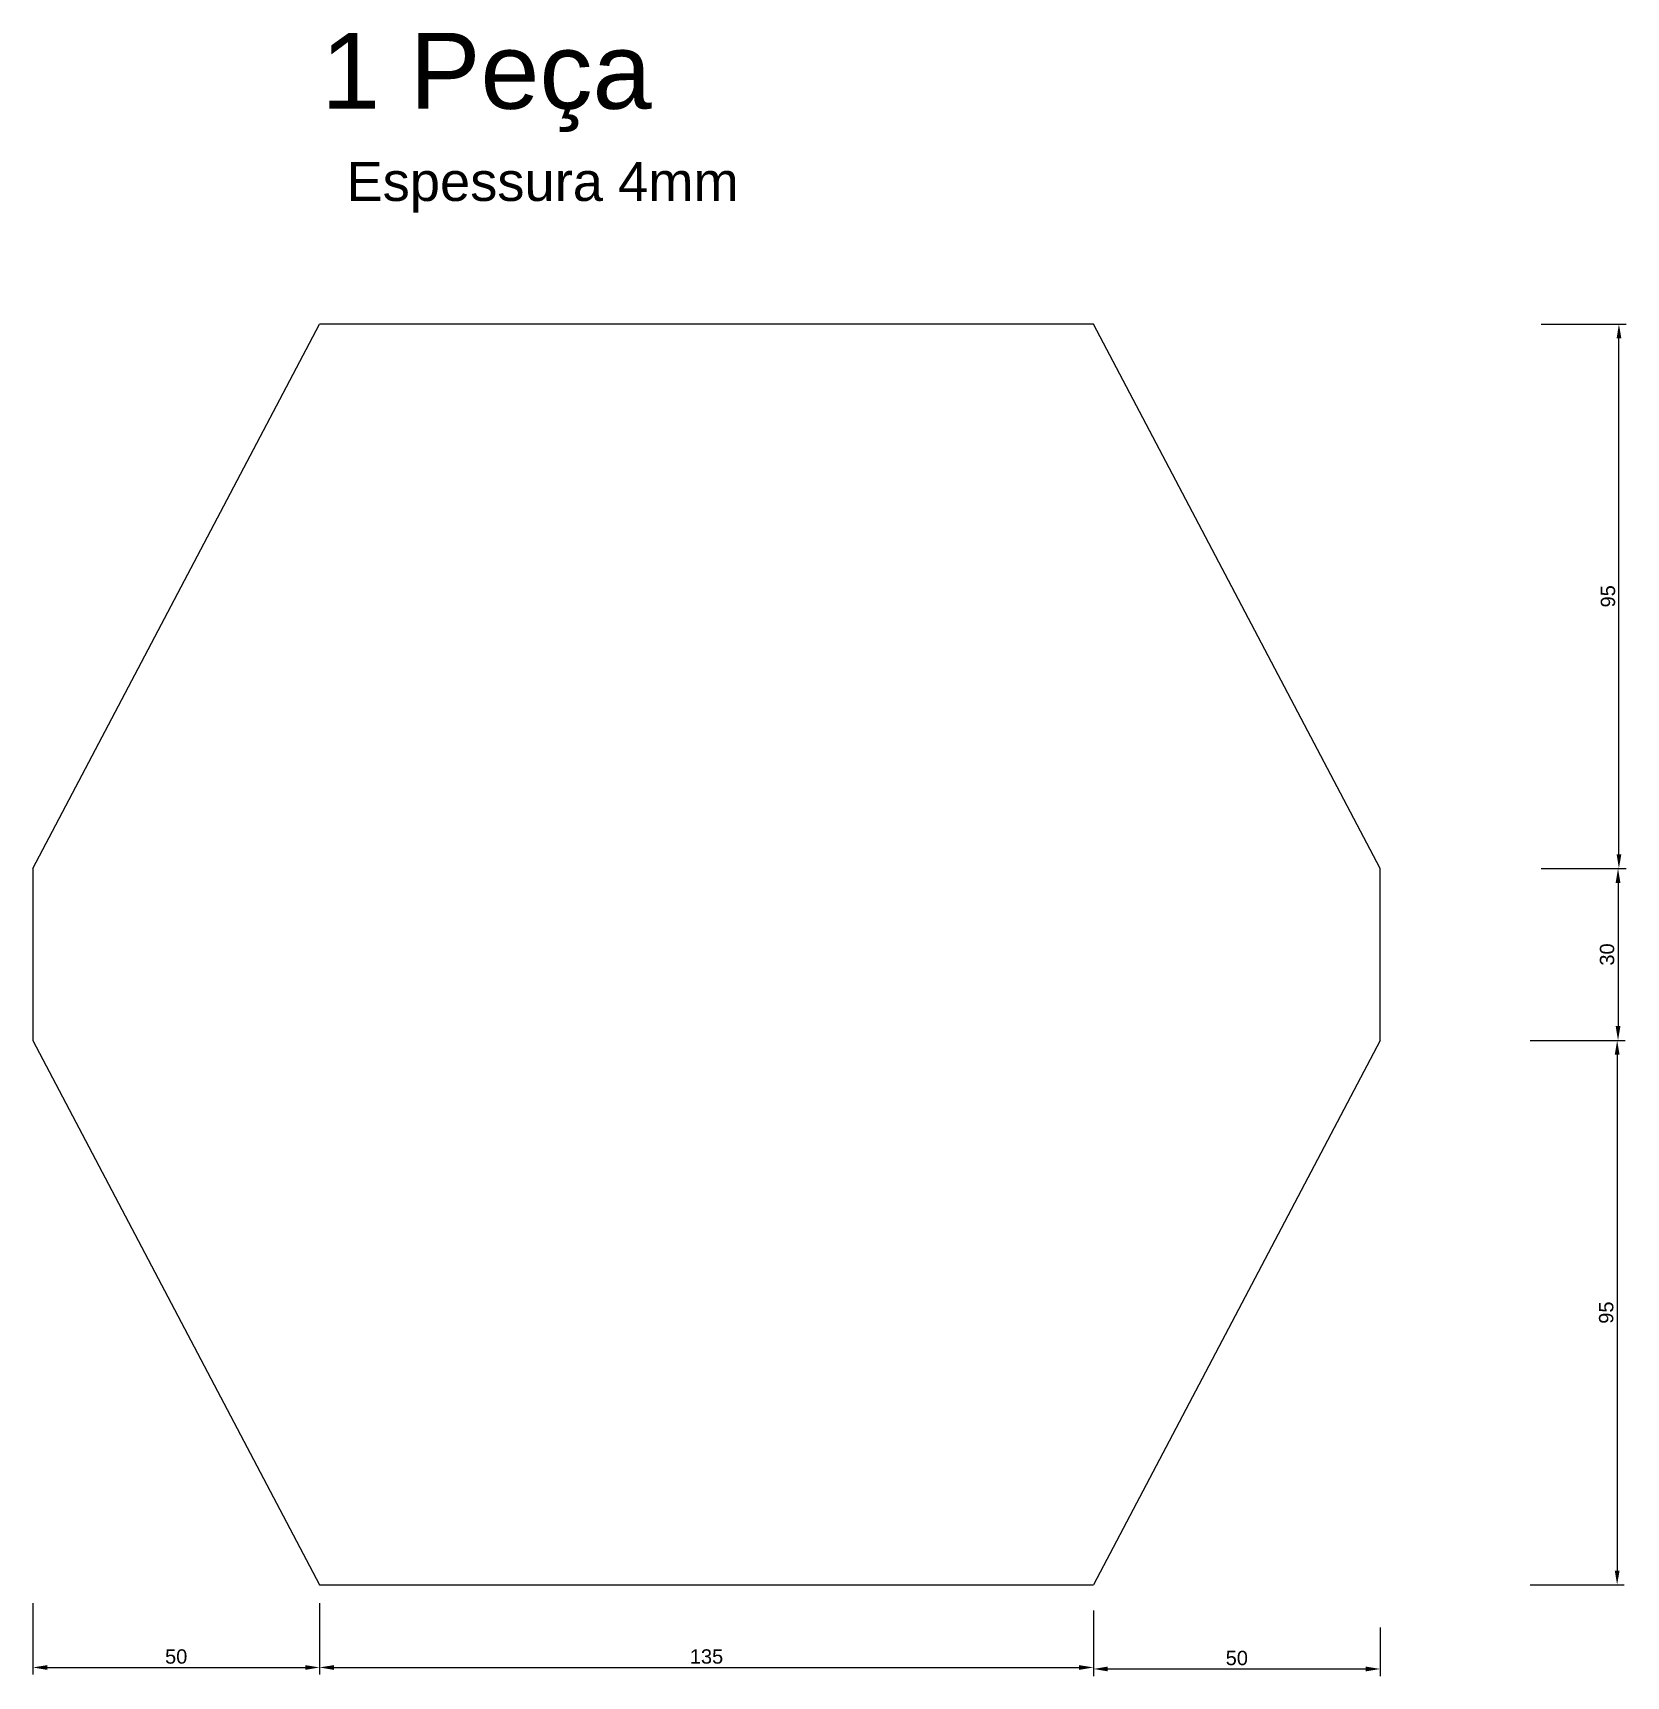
# Model space of a CAD drawing. Header units: millimetres. Extents: x 10 to 288, y 65 to 351.
import ezdxf

# ---------------------------------------------------------------- set-up
doc = ezdxf.new("R2010")
doc.units = ezdxf.units.MM
doc.styles.get("Standard").update_dxf_attribs({"font": 'arial.ttf'})
doc.dimstyles.new('ISO-25', dxfattribs={"dimtxt": 2.5, "dimasz": 2.5, "dimexe": 1.25, "dimexo": 0.625, "dimtad": 1, "dimtxsty": 'Standard', "dimcen": 2.5, "dimadec": 0, "dimazin": 0, "dimtfac": 1, "dimtmove": 0, "dimatfit": 3, "dimfxl": 1, "dimarcsym": 0})

# ---------------------------------------------------------------- blocks, each defined once
blk = doc.blocks.new('*D1')
at = {"color": 0, "lineweight": -2}
for p, q in [((273.16, 205.51), (287.46, 205.51)), ((286.21, 203.01), (286.21, 178.01)), ((273.16, 175.51), (287.46, 175.51))]:
    blk.add_line(p, q, dxfattribs=at)
at = {"color": 0}
for points in [[(286.63, 203.01), (285.8, 203.01), (286.21, 205.51)], [(285.8, 178.01), (286.63, 178.01), (286.21, 175.51)]]:
    blk.add_solid(points, dxfattribs=at)
at = {"layer": 'Defpoints', "color": 0}
for p in [(272.54, 205.51), (272.54, 175.51), (286.21, 175.51)]:
    blk.add_point(p, dxfattribs=at)
at = {"color": 0, "insert": (284.31, 190.51), "char_height": 2.5, "attachment_point": 5, "rotation": 90}
blk.add_mtext('30', dxfattribs=at)
blk = doc.blocks.new('*D2')
at = {"color": 0, "lineweight": -2}
for p, q in [((272.81, 300.51), (287.62, 300.51)), ((286.37, 208.01), (286.37, 298.01)), ((272.81, 205.51), (287.62, 205.51))]:
    blk.add_line(p, q, dxfattribs=at)
at = {"color": 0}
for points in [[(286.79, 298.01), (285.96, 298.01), (286.37, 300.51)], [(285.96, 208.01), (286.79, 208.01), (286.37, 205.51)]]:
    blk.add_solid(points, dxfattribs=at)
at = {"layer": 'Defpoints', "color": 0}
for p in [(272.19, 300.51), (286.37, 300.51), (272.19, 205.51)]:
    blk.add_point(p, dxfattribs=at)
at = {"color": 0, "insert": (284.47, 253.01), "char_height": 2.5, "attachment_point": 5, "rotation": 90}
blk.add_mtext('95', dxfattribs=at)
blk = doc.blocks.new('*D3')
at = {"color": 0, "lineweight": -2}
for p, q in [((270.87, 175.51), (287.31, 175.51)), ((286.06, 173.01), (286.06, 83.01)), ((270.87, 80.51), (287.31, 80.51))]:
    blk.add_line(p, q, dxfattribs=at)
at = {"color": 0}
for points in [[(286.48, 173.01), (285.64, 173.01), (286.06, 175.51)], [(285.64, 83.01), (286.48, 83.01), (286.06, 80.51)]]:
    blk.add_solid(points, dxfattribs=at)
at = {"layer": 'Defpoints', "color": 0}
for p in [(270.25, 175.51), (270.25, 80.51), (286.06, 80.51)]:
    blk.add_point(p, dxfattribs=at)
at = {"color": 0, "insert": (284.16, 128.01), "char_height": 2.5, "attachment_point": 5, "rotation": 90}
blk.add_mtext('95', dxfattribs=at)
blk = doc.blocks.new('*D5')
at = {"color": 0, "lineweight": -2}
for p, q in [((59.72, 76.04), (59.72, 64.84)), ((194.72, 76.04), (194.72, 64.84)), ((62.22, 66.09), (192.22, 66.09))]:
    blk.add_line(p, q, dxfattribs=at)
at = {"color": 0}
for points in [[(62.22, 66.5), (62.22, 65.67), (59.72, 66.09)], [(192.22, 65.67), (192.22, 66.5), (194.72, 66.09)]]:
    blk.add_solid(points, dxfattribs=at)
at = {"layer": 'Defpoints', "color": 0}
for p in [(59.72, 76.67), (194.72, 76.67), (194.72, 66.09)]:
    blk.add_point(p, dxfattribs=at)
at = {"color": 0, "insert": (127.22, 67.99), "char_height": 2.5, "attachment_point": 5}
blk.add_mtext('135', dxfattribs=at)
blk = doc.blocks.new('*D7')
at = {"color": 0, "lineweight": -2}
for p, q in [((194.72, 73.09), (194.72, 64.58)), ((244.72, 73.09), (244.72, 64.58)), ((197.22, 65.83), (242.22, 65.83))]:
    blk.add_line(p, q, dxfattribs=at)
at = {"color": 0}
for points in [[(197.22, 66.25), (197.22, 65.41), (194.72, 65.83)], [(242.22, 65.41), (242.22, 66.25), (244.72, 65.83)]]:
    blk.add_solid(points, dxfattribs=at)
at = {"layer": 'Defpoints', "color": 0}
for p in [(194.72, 73.71), (244.72, 73.71), (244.72, 65.83)]:
    blk.add_point(p, dxfattribs=at)
at = {"color": 0, "insert": (219.72, 67.73), "char_height": 2.5, "attachment_point": 5}
blk.add_mtext('50', dxfattribs=at)
blk = doc.blocks.new('*D8')
at = {"color": 0, "lineweight": -2}
for p, q in [((9.72, 77.29), (9.72, 64.84)), ((59.72, 77.29), (59.72, 64.84)), ((12.22, 66.09), (57.22, 66.09))]:
    blk.add_line(p, q, dxfattribs=at)
at = {"color": 0}
for points in [[(12.22, 66.5), (12.22, 65.67), (9.72, 66.09)], [(57.22, 65.67), (57.22, 66.5), (59.72, 66.09)]]:
    blk.add_solid(points, dxfattribs=at)
at = {"layer": 'Defpoints', "color": 0}
for p in [(9.72, 77.92), (59.72, 77.92), (59.72, 66.09)]:
    blk.add_point(p, dxfattribs=at)
at = {"color": 0, "insert": (34.72, 67.99), "char_height": 2.5, "attachment_point": 5}
blk.add_mtext('50', dxfattribs=at)

msp = doc.modelspace()

# ---------------------------------------------------------------- linework, layer by layer
for p, q in [((9.723, 205.515), (59.723, 300.515)), ((194.723, 300.515), (59.723, 300.515)), ((244.723, 205.515), (194.723, 300.515)), ((9.723, 205.515), (9.723, 175.515)), ((244.723, 175.515), (244.723, 205.515)), ((9.723, 175.515), (59.723, 80.515)), ((244.723, 175.515), (194.723, 80.515)), ((59.723, 80.515), (194.723, 80.515))]:
    msp.add_line(p, q)

# ---------------------------------------------------------------- texts
for s, height, p in [('1 Peça', 13.2465, (60.026, 338.088)), ('Espessura 4mm', 6.77963, (64.419, 322.003))]:
    msp.add_text(s, height=height).set_placement(p)

# ---------------------------------------------------------------- dimensions: what is measured, and where the dimension line sits
at = {"color": 4}
for p1, p2, distance, picture, middle in [((272.187, 205.515), (272.187, 300.515), -14.187, '*D2', (284.472, 253.015)), ((272.54, 205.515), (272.54, 175.515), 13.673, '*D1', (284.311, 190.515)), ((270.249, 175.515), (270.249, 80.515), 15.811, '*D3', (284.158, 128.015)), ((59.723, 76.669), (194.723, 76.669), -10.582, '*D5', (127.223, 67.988))]:
    dim = msp.add_aligned_dim(p1=p1, p2=p2, distance=distance, dimstyle='ISO-25', dxfattribs=at)
    dim.commit()
    dim.dimension.update_dxf_attribs({"geometry": picture, "text_midpoint": middle})
for base, p1, p2, picture, middle in [((59.723, 66.087), (9.723, 77.917), (59.723, 77.917), '*D8', (34.723, 67.988)), ((244.723, 65.829), (194.723, 73.712), (244.723, 73.712), '*D7', (219.723, 67.73))]:
    dim = msp.add_linear_dim(base=base, p1=p1, p2=p2, dimstyle='ISO-25', dxfattribs=at)
    dim.commit()
    dim.dimension.update_dxf_attribs({"geometry": picture, "text_midpoint": middle})

doc.saveas('drawing.dxf')
